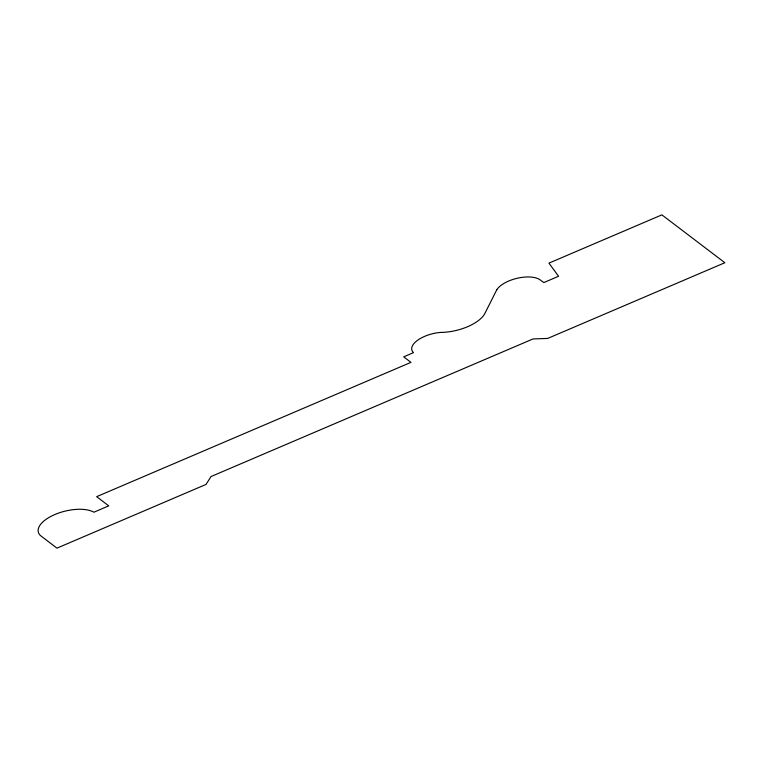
<?xml version="1.0" encoding="UTF-8"?>
<svg xmlns="http://www.w3.org/2000/svg" width="763" height="763" viewBox="0 0 763 763"><rect width="100%" height="100%" fill="white"/><g stroke="black" fill="none" stroke-linecap="round" stroke-linejoin="round"><path stroke-width="1.14" d="M496.789 289.759L484.829 313.536A33.753 15.165 -13.9 0 1 440.632 332.42A23.863 10.72 -13.9 0 0 417.285 340.489A23.863 10.72 -13.9 0 0 413.517 352.64L403.694 356.836L410.961 362.358L96.653 496.665L108.756 505.869L93.916 512.211A30.835 13.858 -13.9 0 0 53.696 515.035A30.835 13.858 -13.9 0 0 41.221 536.17L56.958 548.139L206.029 484.429L211.008 476.551L533.022 338.944L547.681 338.429L724.85 262.73L661.893 214.861L548.94 263.13L558.564 276.273L543.828 282.568L540.09 279.84A24.101 10.825 -13.9 0 0 517.4 278.218A24.101 10.825 -13.9 0 0 496.789 289.759"/></g></svg>
